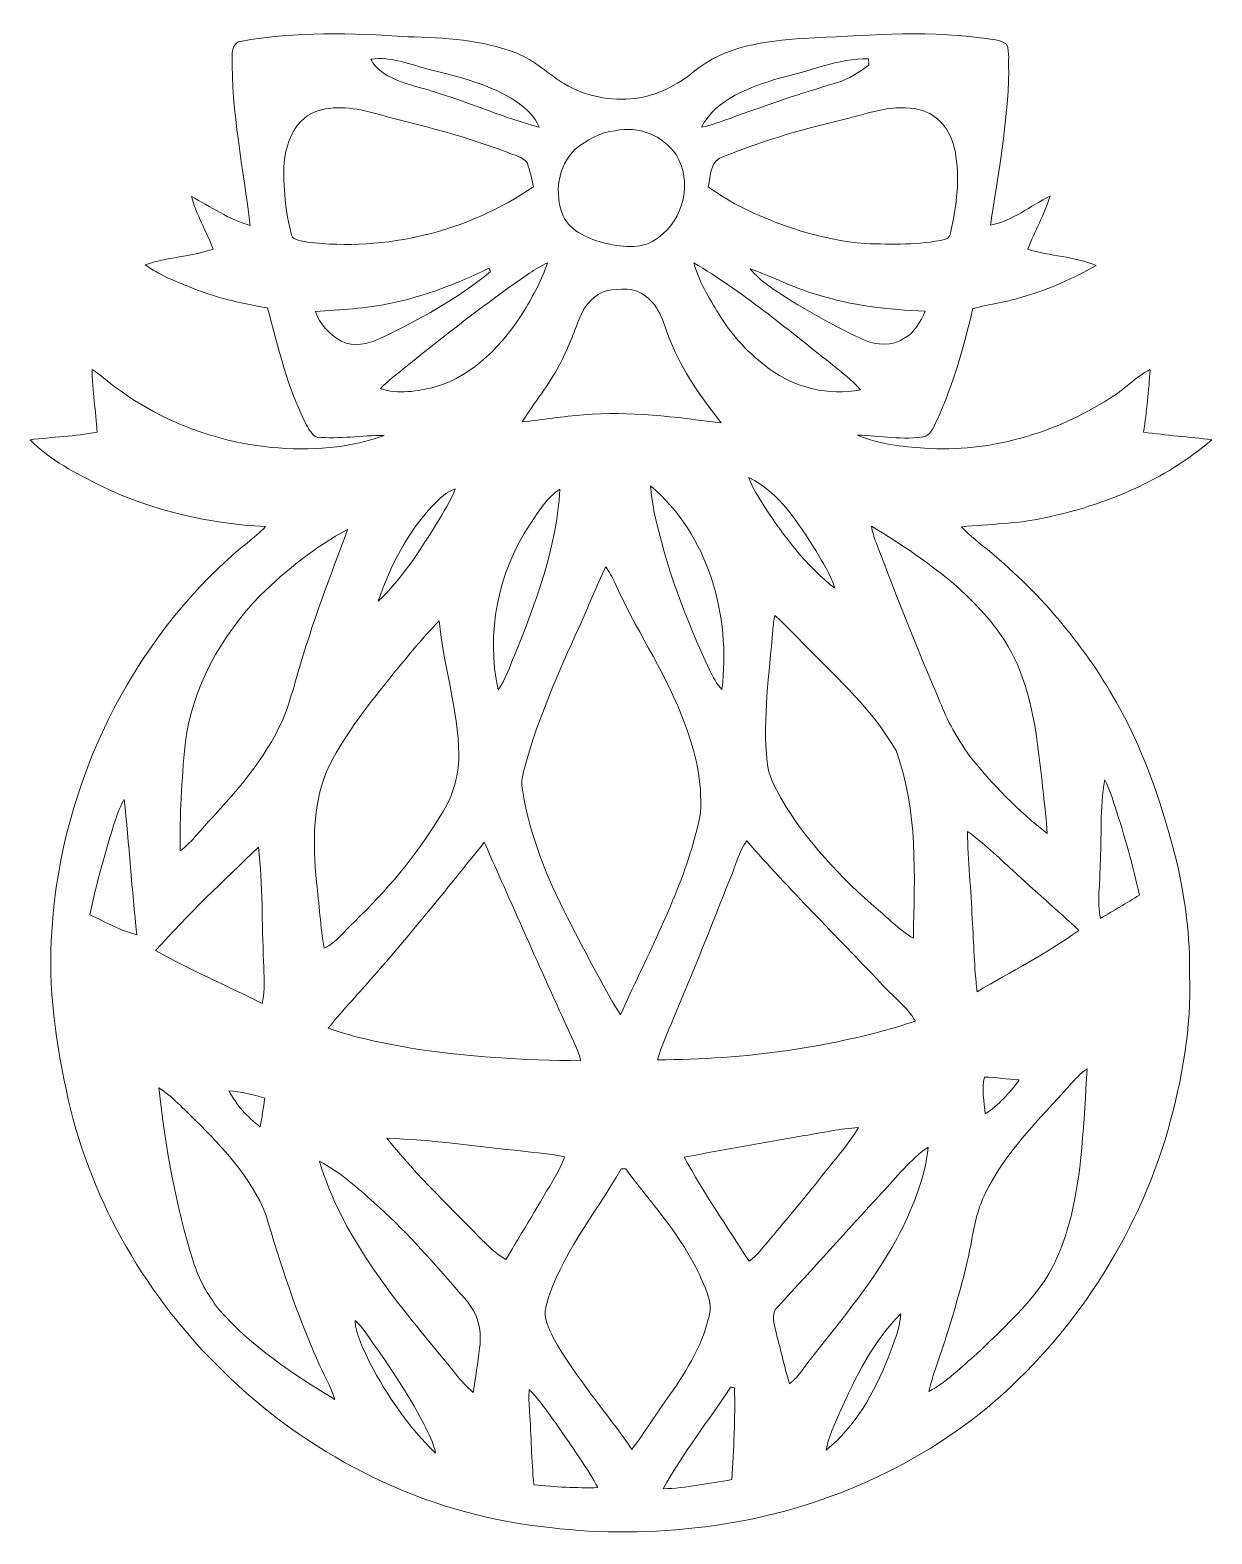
# Model space of a CAD drawing. Header units: centimetres. Extents: x -12.8 to 12.8, y -16.3 to 16.3.
import ezdxf

# ---------------------------------------------------------------- set-up
doc = ezdxf.new("R2010")
doc.units = ezdxf.units.CM
doc.header["$MEASUREMENT"] = 0
doc.layers.add('Layer 1', color=7, linetype='Continuous')

msp = doc.modelspace()

# ---------------------------------------------------------------- linework, layer by layer
at = {"layer": 'Layer 1', "color": 8, "lineweight": 9}
for points, knots in [([(-8.24036, 16.06563), (-7.04726, 16.28294), (-5.82524, 16.2452), (-4.62051, 16.16723), (-4.62051, 16.16723), (-3.82358, 16.14677), (-3.00725, 16.10126), (-2.25689, 15.80669), (-2.25689, 15.80669), (-1.87166, 15.65571), (-1.57356, 15.35867), (-1.22678, 15.14277), (-1.22678, 15.14277), (-0.76711, 14.87501), (-0.22066, 14.76917), (0.30709, 14.82632), (0.30709, 14.82632), (0.78158, 14.893), (1.21938, 15.11525), (1.58697, 15.41758), (1.58697, 15.41758), (2.24279, 15.96403), (3.12755, 16.07586), (3.94953, 16.13054), (3.94953, 16.13054), (5.22411, 16.18699), (6.50611, 16.31046), (7.77787, 16.14571), (7.77787, 16.14571), (7.96872, 16.11114), (8.18533, 16.11714), (8.3529, 16.00707), (8.3529, 16.00707), (8.42663, 15.82222), (8.38288, 15.61055), (8.39911, 15.41652), (8.39911, 15.41652), (8.37653, 14.29504), (8.17016, 13.18873), (8.00365, 12.08242), (8.00365, 12.08242), (8.48413, 12.17837), (8.86513, 12.50152), (9.29376, 12.71424), (9.29376, 12.71424), (9.17205, 12.31631), (8.96461, 11.95119), (8.80869, 11.56595), (8.80869, 11.56595), (9.29129, 11.40473), (9.82151, 11.41426), (10.28859, 11.20718), (10.28859, 11.20718), (9.8014, 10.93236), (9.28705, 10.70376), (8.75118, 10.54219), (8.75118, 10.54219), (8.38147, 10.42436), (7.99553, 10.37145), (7.61983, 10.27655), (7.61983, 10.27655), (7.4265, 9.45493), (7.20037, 8.63402), (6.84724, 7.86531), (6.84724, 7.86531), (6.77457, 7.74502), (6.73682, 7.57639), (6.60136, 7.50936), (6.60136, 7.50936), (6.11064, 7.41023), (5.61605, 7.5337), (5.12357, 7.5337), (5.12357, 7.5337), (5.58148, 7.34038), (6.08524, 7.28499), (6.57737, 7.25007), (6.57737, 7.25007), (7.98283, 7.15517), (9.40065, 7.57392), (10.58069, 8.32992), (10.58069, 8.32992), (10.89713, 8.50596), (11.1342, 8.79806), (11.46122, 8.9554), (11.46122, 8.9554), (11.43476, 8.50243), (11.38149, 8.05158), (11.32082, 7.60179), (11.32082, 7.60179), (11.81118, 7.52629), (12.30754, 7.49948), (12.79931, 7.43246), (12.79931, 7.43246), (11.77449, 6.5558), (10.49391, 6.02064), (9.18298, 5.74336), (9.18298, 5.74336), (8.58926, 5.61459), (7.98036, 5.60401), (7.37747, 5.5518), (7.37747, 5.5518), (7.55421, 5.3486), (7.77646, 5.19161), (7.98178, 5.0191), (7.98178, 5.0191), (9.11913, 4.07436), (10.08927, 2.92325), (10.79729, 1.62362), (10.79729, 1.62362), (11.37903, 0.58045), (11.74627, -0.56466), (12.04119, -1.71719), (12.04119, -1.71719), (12.21687, -2.51941), (12.33188, -3.33926), (12.31565, -4.16264), (12.31565, -4.16264), (12.35975, -5.29612), (12.15373, -6.42289), (11.84963, -7.51051), (11.84963, -7.51051), (11.17265, -9.8466), (9.79294, -11.9742), (7.92956, -13.53842), (7.92956, -13.53842), (6.14028, -15.00597), (3.90296, -15.89603), (1.60638, -16.13769), (1.60638, -16.13769), (0.49301, -16.26998), (-0.63447, -16.25622), (-1.74537, -16.10629), (-1.74537, -16.10629), (-4.25679, -15.81807), (-6.6324, -14.63803), (-8.45661, -12.90095), (-8.45661, -12.90095), (-10.12454, -11.33885), (-11.35997, -9.30544), (-11.92018, -7.08611), (-11.92018, -7.08611), (-12.19958, -5.88596), (-12.40137, -4.65724), (-12.34034, -3.4204), (-12.34034, -3.4204), (-12.20452, -0.30149), (-10.80682, 2.75674), (-8.49506, 4.86141), (-8.49506, 4.86141), (-8.24106, 5.10553), (-7.94014, 5.29744), (-7.69814, 5.55391), (-7.69814, 5.55391), (-8.92263, 5.61706), (-10.14112, 5.89152), (-11.24779, 6.42633), (-11.24779, 6.42633), (-11.79459, 6.70679), (-12.37033, 6.98654), (-12.79931, 7.43563), (-12.79931, 7.43563), (-12.316, 7.49278), (-11.82634, 7.50866), (-11.34727, 7.59791), (-11.34727, 7.59791), (-11.36879, 8.05299), (-11.45734, 8.50208), (-11.45663, 8.95857), (-11.45663, 8.95857), (-11.22168, 8.81429), (-11.03436, 8.60615), (-10.79623, 8.46539), (-10.79623, 8.46539), (-9.42216, 7.48714), (-7.66604, 7.06451), (-5.9974, 7.30404), (-5.9974, 7.30404), (-5.70247, 7.3492), (-5.41143, 7.42293), (-5.13239, 7.52912), (-5.13239, 7.52912), (-5.61675, 7.53123), (-6.10006, 7.44445), (-6.58407, 7.49278), (-6.58407, 7.49278), (-6.70366, 7.53053), (-6.75128, 7.66247), (-6.81372, 7.75736), (-6.81372, 7.75736), (-7.22894, 8.55252), (-7.41592, 9.43482), (-7.65757, 10.29172), (-7.65757, 10.29172), (-8.22872, 10.38944), (-8.79881, 10.5182), (-9.33503, 10.74116), (-9.33503, 10.74116), (-9.66699, 10.88015), (-10.01554, 11.00433), (-10.30305, 11.22693), (-10.30305, 11.22693), (-9.82574, 11.38956), (-9.31245, 11.40085), (-8.83726, 11.56631), (-8.83726, 11.56631), (-8.97378, 11.95401), (-9.20309, 12.30679), (-9.30292, 12.70719), (-9.30292, 12.70719), (-8.88771, 12.48317), (-8.49189, 12.20907), (-8.03398, 12.07642), (-8.03398, 12.07642), (-8.1758, 13.30515), (-8.43932, 14.52611), (-8.42557, 15.76895), (-8.42557, 15.76895), (-8.42169, 15.88924), (-8.38253, 16.04729), (-8.24036, 16.06563), (-8.24036, 16.06563), (-8.24036, 16.06563), (-8.24036, 16.06563), (-8.24036, 16.06563)], [0, 0, 0, 0, 0.01754386, 0.01754386, 0.01754386, 0.01754386, 0.03508772, 0.03508772, 0.03508772, 0.03508772, 0.05263158, 0.05263158, 0.05263158, 0.05263158, 0.07017544, 0.07017544, 0.07017544, 0.07017544, 0.0877193, 0.0877193, 0.0877193, 0.0877193, 0.10526316, 0.10526316, 0.10526316, 0.10526316, 0.12280702, 0.12280702, 0.12280702, 0.12280702, 0.14035088, 0.14035088, 0.14035088, 0.14035088, 0.15789474, 0.15789474, 0.15789474, 0.15789474, 0.1754386, 0.1754386, 0.1754386, 0.1754386, 0.19298246, 0.19298246, 0.19298246, 0.19298246, 0.21052632, 0.21052632, 0.21052632, 0.21052632, 0.22807018, 0.22807018, 0.22807018, 0.22807018, 0.24561404, 0.24561404, 0.24561404, 0.24561404, 0.26315789, 0.26315789, 0.26315789, 0.26315789, 0.28070175, 0.28070175, 0.28070175, 0.28070175, 0.29824561, 0.29824561, 0.29824561, 0.29824561, 0.31578947, 0.31578947, 0.31578947, 0.31578947, 0.33333333, 0.33333333, 0.33333333, 0.33333333, 0.35087719, 0.35087719, 0.35087719, 0.35087719, 0.36842105, 0.36842105, 0.36842105, 0.36842105, 0.38596491, 0.38596491, 0.38596491, 0.38596491, 0.40350877, 0.40350877, 0.40350877, 0.40350877, 0.42105263, 0.42105263, 0.42105263, 0.42105263, 0.43859649, 0.43859649, 0.43859649, 0.43859649, 0.45614035, 0.45614035, 0.45614035, 0.45614035, 0.47368421, 0.47368421, 0.47368421, 0.47368421, 0.49122807, 0.49122807, 0.49122807, 0.49122807, 0.50877193, 0.50877193, 0.50877193, 0.50877193, 0.52631579, 0.52631579, 0.52631579, 0.52631579, 0.54385965, 0.54385965, 0.54385965, 0.54385965, 0.56140351, 0.56140351, 0.56140351, 0.56140351, 0.57894737, 0.57894737, 0.57894737, 0.57894737, 0.59649123, 0.59649123, 0.59649123, 0.59649123, 0.61403509, 0.61403509, 0.61403509, 0.61403509, 0.63157895, 0.63157895, 0.63157895, 0.63157895, 0.64912281, 0.64912281, 0.64912281, 0.64912281, 0.66666667, 0.66666667, 0.66666667, 0.66666667, 0.68421053, 0.68421053, 0.68421053, 0.68421053, 0.70175439, 0.70175439, 0.70175439, 0.70175439, 0.71929825, 0.71929825, 0.71929825, 0.71929825, 0.73684211, 0.73684211, 0.73684211, 0.73684211, 0.75438596, 0.75438596, 0.75438596, 0.75438596, 0.77192982, 0.77192982, 0.77192982, 0.77192982, 0.78947368, 0.78947368, 0.78947368, 0.78947368, 0.80701754, 0.80701754, 0.80701754, 0.80701754, 0.8245614, 0.8245614, 0.8245614, 0.8245614, 0.84210526, 0.84210526, 0.84210526, 0.84210526, 0.85964912, 0.85964912, 0.85964912, 0.85964912, 0.87719298, 0.87719298, 0.87719298, 0.87719298, 0.89473684, 0.89473684, 0.89473684, 0.89473684, 0.9122807, 0.9122807, 0.9122807, 0.9122807, 0.92982456, 0.92982456, 0.92982456, 0.92982456, 0.94736842, 0.94736842, 0.94736842, 0.94736842, 0.96491228, 0.96491228, 0.96491228, 0.96491228, 1, 1, 1, 1]), ([(-5.41708, 15.68075), (-5.3624, 15.57633), (-5.29114, 15.47685), (-5.18954, 15.41335), (-5.18954, 15.41335), (-4.82229, 15.14277), (-4.35874, 15.08526), (-3.93823, 14.93745), (-3.93823, 14.93745), (-3.20975, 14.71485), (-2.50948, 14.40299), (-1.77359, 14.20649), (-1.77359, 14.20649), (-1.86602, 14.44674), (-2.06781, 14.62066), (-2.27242, 14.76565), (-2.27242, 14.76565), (-2.82945, 15.13465), (-3.48738, 15.28741), (-4.12485, 15.45251), (-4.12485, 15.45251), (-4.54924, 15.55446), (-4.97117, 15.74319), (-5.41708, 15.68075), (-5.41708, 15.68075), (-5.41708, 15.68075), (-5.41708, 15.68075), (-5.41708, 15.68075)], [0, 0, 0, 0, 0.125, 0.125, 0.125, 0.125, 0.25, 0.25, 0.25, 0.25, 0.375, 0.375, 0.375, 0.375, 0.5, 0.5, 0.5, 0.5, 0.625, 0.625, 0.625, 0.625, 0.75, 0.75, 0.75, 0.75, 1, 1, 1, 1]), ([(3.42424, 15.26977), (2.79488, 15.07009), (2.07592, 14.83373), (1.74219, 14.20967), (1.74219, 14.20967), (1.95633, 14.24424), (2.15706, 14.3282), (2.36132, 14.39735), (2.36132, 14.39735), (3.12896, 14.68133), (3.90472, 14.94204), (4.69001, 15.17381), (4.69001, 15.17381), (4.93836, 15.24966), (5.15461, 15.39994), (5.36558, 15.54705), (5.36558, 15.54705), (5.36487, 15.58233), (5.36416, 15.65253), (5.36346, 15.68746), (5.36346, 15.68746), (4.69424, 15.70545), (4.06947, 15.40206), (3.42424, 15.26977), (3.42424, 15.26977), (3.42424, 15.26977), (3.42424, 15.26977), (3.42424, 15.26977)], [0, 0, 0, 0, 0.125, 0.125, 0.125, 0.125, 0.25, 0.25, 0.25, 0.25, 0.375, 0.375, 0.375, 0.375, 0.5, 0.5, 0.5, 0.5, 0.625, 0.625, 0.625, 0.625, 0.75, 0.75, 0.75, 0.75, 1, 1, 1, 1]), ([(-6.93085, 14.33914), (-7.16403, 14.0989), (-7.25858, 13.76411), (-7.29668, 13.43991), (-7.29668, 13.43991), (-7.32384, 12.91251), (-7.26316, 12.38193), (-7.13969, 11.86899), (-7.13969, 11.86899), (-7.08819, 11.73846), (-6.90651, 11.75187), (-6.79891, 11.71835), (-6.79891, 11.71835), (-5.09005, 11.50563), (-3.31946, 11.94695), (-1.89706, 12.91356), (-1.89706, 12.91356), (-1.93481, 13.08642), (-1.97185, 13.2607), (-2.02865, 13.42827), (-2.02865, 13.42827), (-2.12637, 13.57114), (-2.31722, 13.59654), (-2.46574, 13.66251), (-2.46574, 13.66251), (-3.49444, 14.05586), (-4.56865, 14.30421), (-5.63227, 14.58114), (-5.63227, 14.58114), (-6.06901, 14.65664), (-6.58865, 14.67534), (-6.93085, 14.33914), (-6.93085, 14.33914), (-6.93085, 14.33914), (-6.93085, 14.33914), (-6.93085, 14.33914)], [0, 0, 0, 0, 0.1, 0.1, 0.1, 0.1, 0.2, 0.2, 0.2, 0.2, 0.3, 0.3, 0.3, 0.3, 0.4, 0.4, 0.4, 0.4, 0.5, 0.5, 0.5, 0.5, 0.6, 0.6, 0.6, 0.6, 0.7, 0.7, 0.7, 0.7, 0.8, 0.8, 0.8, 0.8, 1, 1, 1, 1]), ([(4.96729, 14.40864), (4.03807, 14.18886), (3.11238, 13.93874), (2.22903, 13.57185), (2.22903, 13.57185), (1.92846, 13.50164), (1.94046, 13.15557), (1.89071, 12.91744), (1.89071, 12.91744), (2.09921, 12.76081), (2.32075, 12.62182), (2.55358, 12.50364), (2.55358, 12.50364), (3.40801, 12.07042), (4.33441, 11.76457), (5.29255, 11.68484), (5.29255, 11.68484), (5.86969, 11.67002), (6.45883, 11.64568), (7.02575, 11.77832), (7.02575, 11.77832), (7.10689, 11.78856), (7.12417, 11.87922), (7.14358, 11.94413), (7.14358, 11.94413), (7.26775, 12.51492), (7.34924, 13.11077), (7.23459, 13.69073), (7.23459, 13.69073), (7.16368, 14.06574), (6.93085, 14.43827), (6.55056, 14.55962), (6.55056, 14.55962), (6.02844, 14.73037), (5.47494, 14.55081), (4.96729, 14.40864), (4.96729, 14.40864), (4.96729, 14.40864), (4.96729, 14.40864), (4.96729, 14.40864)], [0, 0, 0, 0, 0.09090909, 0.09090909, 0.09090909, 0.09090909, 0.18181818, 0.18181818, 0.18181818, 0.18181818, 0.27272727, 0.27272727, 0.27272727, 0.27272727, 0.36363636, 0.36363636, 0.36363636, 0.36363636, 0.45454545, 0.45454545, 0.45454545, 0.45454545, 0.54545455, 0.54545455, 0.54545455, 0.54545455, 0.63636364, 0.63636364, 0.63636364, 0.63636364, 0.72727273, 0.72727273, 0.72727273, 0.72727273, 0.81818182, 0.81818182, 0.81818182, 0.81818182, 1, 1, 1, 1]), ([(-0.12717, 14.12959), (-0.45102, 14.09678), (-0.74312, 13.9278), (-0.99219, 13.72707), (-0.99219, 13.72707), (-1.37248, 13.36406), (-1.44903, 12.76434), (-1.25571, 12.2895), (-1.25571, 12.2895), (-1.08744, 11.93178), (-0.6761, 11.77233), (-0.31521, 11.68696), (-0.31521, 11.68696), (0.05309, 11.60335), (0.50077, 11.55431), (0.81016, 11.8196), (0.81016, 11.8196), (1.3619, 12.20377), (1.55487, 13.03668), (1.19363, 13.61136), (1.19363, 13.61136), (0.90964, 14.03081), (0.36777, 14.24036), (-0.12717, 14.12959), (-0.12717, 14.12959), (-0.12717, 14.12959), (-0.12717, 14.12959), (-0.12717, 14.12959)], [0, 0, 0, 0, 0.125, 0.125, 0.125, 0.125, 0.25, 0.25, 0.25, 0.25, 0.375, 0.375, 0.375, 0.375, 0.5, 0.5, 0.5, 0.5, 0.625, 0.625, 0.625, 0.625, 0.75, 0.75, 0.75, 0.75, 1, 1, 1, 1]), ([(-4.98739, 10.3905), (-5.52573, 10.28361), (-6.0736, 10.24339), (-6.62076, 10.21622), (-6.62076, 10.21622), (-6.52162, 9.94), (-6.31454, 9.71034), (-6.05807, 9.56994), (-6.05807, 9.56994), (-5.79102, 9.44082), (-5.47846, 9.50714), (-5.22058, 9.62673), (-5.22058, 9.62673), (-4.37885, 10.0356), (-3.54665, 10.48187), (-2.8231, 11.08194), (-2.8231, 11.08194), (-2.83369, 11.09923), (-2.85415, 11.13345), (-2.86438, 11.15073), (-2.86438, 11.15073), (-3.53818, 10.81312), (-4.24974, 10.54784), (-4.98739, 10.3905), (-4.98739, 10.3905), (-4.98739, 10.3905), (-4.98739, 10.3905), (-4.98739, 10.3905)], [0, 0, 0, 0, 0.125, 0.125, 0.125, 0.125, 0.25, 0.25, 0.25, 0.25, 0.375, 0.375, 0.375, 0.375, 0.5, 0.5, 0.5, 0.5, 0.625, 0.625, 0.625, 0.625, 0.75, 0.75, 0.75, 0.75, 1, 1, 1, 1]), ([(-1.97855, 11.04596), (-2.92717, 10.39438), (-3.83169, 9.68212), (-4.7274, 8.96069), (-4.7274, 8.96069), (-4.89073, 8.82416), (-5.06289, 8.69716), (-5.21141, 8.54371), (-5.21141, 8.54371), (-4.82794, 8.41212), (-4.40954, 8.48514), (-4.02572, 8.57828), (-4.02572, 8.57828), (-3.17941, 8.82981), (-2.54335, 9.51032), (-2.09038, 10.23916), (-2.09038, 10.23916), (-1.902, 10.57006), (-1.70127, 10.90203), (-1.59508, 11.26997), (-1.59508, 11.26997), (-1.72737, 11.2033), (-1.85543, 11.12816), (-1.97855, 11.04596), (-1.97855, 11.04596), (-1.97855, 11.04596), (-1.97855, 11.04596), (-1.97855, 11.04596)], [0, 0, 0, 0, 0.125, 0.125, 0.125, 0.125, 0.25, 0.25, 0.25, 0.25, 0.375, 0.375, 0.375, 0.375, 0.5, 0.5, 0.5, 0.5, 0.625, 0.625, 0.625, 0.625, 0.75, 0.75, 0.75, 0.75, 1, 1, 1, 1]), ([(1.57498, 11.26927), (1.68363, 10.86992), (1.90377, 10.51115), (2.11684, 10.16013), (2.11684, 10.16013), (2.39589, 9.69235), (2.77901, 9.29124), (3.21504, 8.96704), (3.21504, 8.96704), (3.77702, 8.56346), (4.50092, 8.37966), (5.18495, 8.51442), (5.18495, 8.51442), (4.99904, 8.73632), (4.76162, 8.90707), (4.54113, 9.09192), (4.54113, 9.09192), (3.5777, 9.85004), (2.63084, 10.64097), (1.57498, 11.26927), (1.57498, 11.26927), (1.57498, 11.26927), (1.57498, 11.26927), (1.57498, 11.26927)], [0, 0, 0, 0, 0.14285714, 0.14285714, 0.14285714, 0.14285714, 0.28571429, 0.28571429, 0.28571429, 0.28571429, 0.42857143, 0.42857143, 0.42857143, 0.42857143, 0.57142857, 0.57142857, 0.57142857, 0.57142857, 0.71428571, 0.71428571, 0.71428571, 0.71428571, 1, 1, 1, 1]), ([(2.79453, 11.1398), (3.02454, 10.86251), (3.33569, 10.67131), (3.6352, 10.47869), (3.6352, 10.47869), (4.16013, 10.15555), (4.69953, 9.85392), (5.26115, 9.59886), (5.26115, 9.59886), (5.53703, 9.47751), (5.87816, 9.45881), (6.13675, 9.63308), (6.13675, 9.63308), (6.36288, 9.75761), (6.48847, 9.99186), (6.58936, 10.2194), (6.58936, 10.2194), (5.79314, 10.24868), (4.99516, 10.34181), (4.23281, 10.58241), (4.23281, 10.58241), (3.7368, 10.72423), (3.28136, 10.97364), (2.79453, 11.1398), (2.79453, 11.1398), (2.79453, 11.1398), (2.79453, 11.1398), (2.79453, 11.1398)], [0, 0, 0, 0, 0.125, 0.125, 0.125, 0.125, 0.25, 0.25, 0.25, 0.25, 0.375, 0.375, 0.375, 0.375, 0.5, 0.5, 0.5, 0.5, 0.625, 0.625, 0.625, 0.625, 0.75, 0.75, 0.75, 0.75, 1, 1, 1, 1]), ([(-0.30286, 10.67201), (-0.57344, 10.58382), (-0.78193, 10.35592), (-0.88706, 10.09593), (-0.88706, 10.09593), (-1.02958, 9.74809), (-1.14882, 9.38826), (-1.33332, 9.05876), (-1.33332, 9.05876), (-1.55875, 8.61849), (-1.88295, 8.24032), (-2.1433, 7.82227), (-2.1433, 7.82227), (-1.6988, 7.86955), (-1.25712, 7.94469), (-0.81015, 7.9715), (-0.81015, 7.9715), (0.18574, 8.07063), (1.18128, 7.92105), (2.168, 7.80111), (2.168, 7.80111), (1.74396, 8.3525), (1.32451, 8.91871), (1.07368, 9.57382), (1.07368, 9.57382), (0.92481, 9.91495), (0.85496, 10.32171), (0.52899, 10.54819), (0.52899, 10.54819), (0.29792, 10.74433), (-0.02522, 10.70271), (-0.30286, 10.67201), (-0.30286, 10.67201), (-0.30286, 10.67201), (-0.30286, 10.67201), (-0.30286, 10.67201)], [0, 0, 0, 0, 0.1, 0.1, 0.1, 0.1, 0.2, 0.2, 0.2, 0.2, 0.3, 0.3, 0.3, 0.3, 0.4, 0.4, 0.4, 0.4, 0.5, 0.5, 0.5, 0.5, 0.6, 0.6, 0.6, 0.6, 0.7, 0.7, 0.7, 0.7, 0.8, 0.8, 0.8, 0.8, 1, 1, 1, 1]), ([(2.7716, 6.62071), (2.83686, 6.39176), (2.9808, 6.19809), (3.10251, 5.99665), (3.10251, 5.99665), (3.52866, 5.33978), (4.01338, 4.70196), (4.63427, 4.21618), (4.63427, 4.21618), (4.54396, 4.50969), (4.37251, 4.76898), (4.22116, 5.03321), (4.22116, 5.03321), (3.83558, 5.63435), (3.43235, 6.28875), (2.7716, 6.62071), (2.7716, 6.62071), (2.7716, 6.62071), (2.7716, 6.62071), (2.7716, 6.62071)], [0, 0, 0, 0, 0.16666667, 0.16666667, 0.16666667, 0.16666667, 0.33333333, 0.33333333, 0.33333333, 0.33333333, 0.5, 0.5, 0.5, 0.5, 0.66666667, 0.66666667, 0.66666667, 0.66666667, 1, 1, 1, 1]), ([(-4.07405, 6.01394), (-4.62368, 5.42515), (-5.00539, 4.69384), (-5.25939, 3.93466), (-5.25939, 3.93466), (-4.74468, 4.41797), (-4.36756, 5.02298), (-3.99291, 5.6153), (-3.99291, 5.6153), (-3.84757, 5.86154), (-3.68952, 6.10389), (-3.58898, 6.37271), (-3.58898, 6.37271), (-3.78442, 6.30604), (-3.934, 6.15963), (-4.07405, 6.01394), (-4.07405, 6.01394), (-4.07405, 6.01394), (-4.07405, 6.01394), (-4.07405, 6.01394)], [0, 0, 0, 0, 0.16666667, 0.16666667, 0.16666667, 0.16666667, 0.33333333, 0.33333333, 0.33333333, 0.33333333, 0.5, 0.5, 0.5, 0.5, 0.66666667, 0.66666667, 0.66666667, 0.66666667, 1, 1, 1, 1]), ([(-1.97044, 5.60542), (-2.66259, 4.55943), (-2.92752, 3.24569), (-2.664, 2.01555), (-2.664, 2.01555), (-2.49326, 2.23639), (-2.41952, 2.51191), (-2.30558, 2.76238), (-2.30558, 2.76238), (-1.8385, 3.91561), (-1.39541, 5.11047), (-1.32203, 6.36354), (-1.32203, 6.36354), (-1.6099, 6.18503), (-1.77959, 5.87494), (-1.97044, 5.60542), (-1.97044, 5.60542), (-1.97044, 5.60542), (-1.97044, 5.60542), (-1.97044, 5.60542)], [0, 0, 0, 0, 0.16666667, 0.16666667, 0.16666667, 0.16666667, 0.33333333, 0.33333333, 0.33333333, 0.33333333, 0.5, 0.5, 0.5, 0.5, 0.66666667, 0.66666667, 0.66666667, 0.66666667, 1, 1, 1, 1]), ([(0.63835, 6.43727), (0.65776, 6.25665), (0.67751, 6.07532), (0.71455, 5.89681), (0.71455, 5.89681), (0.96538, 4.7016), (1.39612, 3.54872), (1.92035, 2.44771), (1.92035, 2.44771), (1.99055, 2.29601), (2.07169, 2.14749), (2.18599, 2.02331), (2.18599, 2.02331), (2.38213, 3.61364), (1.89918, 5.38211), (0.63835, 6.43727), (0.63835, 6.43727), (0.63835, 6.43727), (0.63835, 6.43727), (0.63835, 6.43727)], [0, 0, 0, 0, 0.16666667, 0.16666667, 0.16666667, 0.16666667, 0.33333333, 0.33333333, 0.33333333, 0.33333333, 0.5, 0.5, 0.5, 0.5, 0.66666667, 0.66666667, 0.66666667, 0.66666667, 1, 1, 1, 1]), ([(5.42378, 5.56132), (5.44777, 5.44138), (5.48093, 5.3232), (5.52468, 5.2089), (5.52468, 5.2089), (5.96177, 4.05002), (6.42073, 2.89891), (6.90898, 1.76049), (6.90898, 1.76049), (7.06596, 1.34457), (7.28716, 0.95616), (7.54363, 0.59386), (7.54363, 0.59386), (8.03893, -0.03197), (8.60619, -0.60065), (9.23096, -1.09701), (9.23096, -1.09701), (9.22179, -0.80984), (9.17593, -0.52586), (9.14841, -0.24046), (9.14841, -0.24046), (9.04928, 0.66124), (8.97238, 1.58023), (8.64076, 2.43289), (8.64076, 2.43289), (8.36207, 3.15749), (7.83608, 3.75369), (7.26493, 4.26628), (7.26493, 4.26628), (6.69273, 4.75346), (6.06831, 5.17679), (5.42378, 5.56132), (5.42378, 5.56132), (5.42378, 5.56132), (5.42378, 5.56132), (5.42378, 5.56132)], [0, 0, 0, 0, 0.1, 0.1, 0.1, 0.1, 0.2, 0.2, 0.2, 0.2, 0.3, 0.3, 0.3, 0.3, 0.4, 0.4, 0.4, 0.4, 0.5, 0.5, 0.5, 0.5, 0.6, 0.6, 0.6, 0.6, 0.7, 0.7, 0.7, 0.7, 0.8, 0.8, 0.8, 0.8, 1, 1, 1, 1]), ([(-7.80644, 4.06696), (-8.65981, 3.18748), (-9.30328, 2.06036), (-9.44121, 0.8281), (-9.44121, 0.8281), (-9.51706, 0.06469), (-9.55728, -0.70366), (-9.54881, -1.47095), (-9.54881, -1.47095), (-9.27858, -1.2681), (-9.08209, -0.988), (-8.8489, -0.7467), (-8.8489, -0.7467), (-8.2266, -0.06725), (-7.60959, 0.64924), (-7.2674, 1.51708), (-7.2674, 1.51708), (-7.08642, 2.02296), (-6.96366, 2.54754), (-6.79115, 3.0566), (-6.79115, 3.0566), (-6.53856, 3.88034), (-6.21471, 4.67973), (-5.92261, 5.48971), (-5.92261, 5.48971), (-6.62252, 5.12353), (-7.24306, 4.61694), (-7.80644, 4.06696), (-7.80644, 4.06696), (-7.80644, 4.06696), (-7.80644, 4.06696), (-7.80644, 4.06696)], [0, 0, 0, 0, 0.11111111, 0.11111111, 0.11111111, 0.11111111, 0.22222222, 0.22222222, 0.22222222, 0.22222222, 0.33333333, 0.33333333, 0.33333333, 0.33333333, 0.44444444, 0.44444444, 0.44444444, 0.44444444, 0.55555556, 0.55555556, 0.55555556, 0.55555556, 0.66666667, 0.66666667, 0.66666667, 0.66666667, 0.77777778, 0.77777778, 0.77777778, 0.77777778, 1, 1, 1, 1]), ([(-0.90576, 3.37586), (-1.35414, 2.40149), (-1.78558, 1.41407), (-2.07662, 0.37937), (-2.07662, 0.37937), (-2.12072, 0.19381), (-2.17717, 0.00296), (-2.12954, -0.18966), (-2.12954, -0.18966), (-1.97291, -1.14992), (-1.59826, -2.06044), (-1.15834, -2.92298), (-1.15834, -2.92298), (-0.78722, -3.62924), (-0.42809, -4.34362), (-0.01287, -5.02483), (-0.01287, -5.02483), (0.52405, -3.82574), (1.15905, -2.66158), (1.53794, -1.39828), (1.53794, -1.39828), (1.62119, -1.06702), (1.75172, -0.73541), (1.72773, -0.38757), (1.72773, -0.38757), (1.72703, 0.25872), (1.54252, 0.88878), (1.30616, 1.48462), (1.30616, 1.48462), (0.90929, 2.4784), (0.29545, 3.36528), (-0.1367, 4.34212), (-0.1367, 4.34212), (-0.1875, 4.46207), (-0.25523, 4.57354), (-0.33108, 4.67903), (-0.33108, 4.67903), (-0.54381, 4.25428), (-0.71102, 3.80908), (-0.90576, 3.37586), (-0.90576, 3.37586), (-0.90576, 3.37586), (-0.90576, 3.37586), (-0.90576, 3.37586)], [0, 0, 0, 0, 0.08333333, 0.08333333, 0.08333333, 0.08333333, 0.16666667, 0.16666667, 0.16666667, 0.16666667, 0.25, 0.25, 0.25, 0.25, 0.33333333, 0.33333333, 0.33333333, 0.33333333, 0.41666667, 0.41666667, 0.41666667, 0.41666667, 0.5, 0.5, 0.5, 0.5, 0.58333333, 0.58333333, 0.58333333, 0.58333333, 0.66666667, 0.66666667, 0.66666667, 0.66666667, 0.75, 0.75, 0.75, 0.75, 0.83333333, 0.83333333, 0.83333333, 0.83333333, 1, 1, 1, 1]), ([(3.33075, 3.62881), (3.31276, 3.52509), (3.29689, 3.42102), (3.28807, 3.31589), (3.28807, 3.31589), (3.21681, 2.36374), (3.06405, 1.40983), (3.16565, 0.4531), (3.16565, 0.4531), (3.1847, 0.16312), (3.3371, -0.09018), (3.46975, -0.34065), (3.46975, -0.34065), (4.01232, -1.26881), (4.76197, -2.05515), (5.57336, -2.75224), (5.57336, -2.75224), (5.82066, -2.96144), (6.0482, -3.20203), (6.3336, -3.36184), (6.3336, -3.36184), (6.35653, -2.00753), (6.43978, -0.59077), (5.95718, 0.70181), (5.95718, 0.70181), (5.46576, 1.56259), (4.71858, 2.23745), (4.03066, 2.93736), (4.03066, 2.93736), (3.7936, 3.16384), (3.58264, 3.4182), (3.33075, 3.62881), (3.33075, 3.62881), (3.33075, 3.62881), (3.33075, 3.62881), (3.33075, 3.62881)], [0, 0, 0, 0, 0.1, 0.1, 0.1, 0.1, 0.2, 0.2, 0.2, 0.2, 0.3, 0.3, 0.3, 0.3, 0.4, 0.4, 0.4, 0.4, 0.5, 0.5, 0.5, 0.5, 0.6, 0.6, 0.6, 0.6, 0.7, 0.7, 0.7, 0.7, 0.8, 0.8, 0.8, 0.8, 1, 1, 1, 1]), ([(-4.93695, 2.36198), (-5.43683, 1.73439), (-5.94519, 1.10433), (-6.31384, 0.38748), (-6.31384, 0.38748), (-6.69131, -0.39992), (-6.67438, -1.30232), (-6.595, -2.15181), (-6.595, -2.15181), (-6.53785, -2.62806), (-6.5121, -3.10819), (-6.42814, -3.58091), (-6.42814, -3.58091), (-6.15967, -3.45885), (-5.98787, -3.20274), (-5.7755, -3.00871), (-5.7755, -3.00871), (-5.08617, -2.33631), (-4.448, -1.60395), (-3.95199, -0.77563), (-3.95199, -0.77563), (-3.6673, -0.37522), (-3.51596, 0.11373), (-3.51031, 0.60374), (-3.51031, 0.60374), (-3.52901, 1.5901), (-3.84475, 2.53625), (-3.93753, 3.51415), (-3.93753, 3.51415), (-4.29207, 3.14938), (-4.61027, 2.75145), (-4.93695, 2.36198), (-4.93695, 2.36198), (-4.93695, 2.36198), (-4.93695, 2.36198), (-4.93695, 2.36198)], [0, 0, 0, 0, 0.1, 0.1, 0.1, 0.1, 0.2, 0.2, 0.2, 0.2, 0.3, 0.3, 0.3, 0.3, 0.4, 0.4, 0.4, 0.4, 0.5, 0.5, 0.5, 0.5, 0.6, 0.6, 0.6, 0.6, 0.7, 0.7, 0.7, 0.7, 0.8, 0.8, 0.8, 0.8, 1, 1, 1, 1]), ([(10.47662, 0.0661), (10.36267, -0.54879), (10.41982, -1.17744), (10.37573, -1.79868), (10.37573, -1.79868), (10.38243, -2.17615), (10.30658, -2.56174), (10.3849, -2.93568), (10.3849, -2.93568), (10.66712, -2.76847), (10.95005, -2.60231), (11.23086, -2.43192), (11.23086, -2.43192), (11.08622, -1.78598), (10.90701, -1.14781), (10.70451, -0.51774), (10.70451, -0.51774), (10.6329, -0.3216), (10.57963, -0.11628), (10.47662, 0.0661), (10.47662, 0.0661), (10.47662, 0.0661), (10.47662, 0.0661), (10.47662, 0.0661)], [0, 0, 0, 0, 0.14285714, 0.14285714, 0.14285714, 0.14285714, 0.28571429, 0.28571429, 0.28571429, 0.28571429, 0.42857143, 0.42857143, 0.42857143, 0.42857143, 0.57142857, 0.57142857, 0.57142857, 0.57142857, 0.71428571, 0.71428571, 0.71428571, 0.71428571, 1, 1, 1, 1]), ([(-10.95075, -0.79856), (-11.16524, -1.47518), (-11.35715, -2.15993), (-11.50673, -2.85419), (-11.50673, -2.85419), (-11.17441, -3.01365), (-10.84633, -3.19568), (-10.48755, -3.28952), (-10.48755, -3.28952), (-10.59621, -2.31374), (-10.6523, -1.33266), (-10.76096, -0.35723), (-10.76096, -0.35723), (-10.84456, -0.49481), (-10.89607, -0.64757), (-10.95075, -0.79856), (-10.95075, -0.79856), (-10.95075, -0.79856), (-10.95075, -0.79856), (-10.95075, -0.79856)], [0, 0, 0, 0, 0.16666667, 0.16666667, 0.16666667, 0.16666667, 0.33333333, 0.33333333, 0.33333333, 0.33333333, 0.5, 0.5, 0.5, 0.5, 0.66666667, 0.66666667, 0.66666667, 0.66666667, 1, 1, 1, 1]), ([(-5.49786, -4.34503), (-5.78009, -4.66747), (-6.07677, -4.97827), (-6.34206, -5.31517), (-6.34206, -5.31517), (-5.76104, -5.51872), (-5.15532, -5.63831), (-4.55066, -5.74662), (-4.55066, -5.74662), (-3.33463, -5.93182), (-2.10308, -6.01438), (-0.87365, -6.01826), (-0.87365, -6.01826), (-0.90576, -5.87609), (-0.95761, -5.73921), (-1.02182, -5.60868), (-1.02182, -5.60868), (-1.68398, -4.17499), (-2.31898, -2.7279), (-2.96139, -1.28609), (-2.96139, -1.28609), (-3.79254, -2.31691), (-4.61768, -3.35443), (-5.49786, -4.34503), (-5.49786, -4.34503), (-5.49786, -4.34503), (-5.49786, -4.34503), (-5.49786, -4.34503)], [0, 0, 0, 0, 0.125, 0.125, 0.125, 0.125, 0.25, 0.25, 0.25, 0.25, 0.375, 0.375, 0.375, 0.375, 0.5, 0.5, 0.5, 0.5, 0.625, 0.625, 0.625, 0.625, 0.75, 0.75, 0.75, 0.75, 1, 1, 1, 1]), ([(2.3719, -2.05268), (1.96656, -3.07679), (1.55981, -4.10056), (1.12907, -5.11444), (1.12907, -5.11444), (1.01512, -5.4076), (0.87013, -5.69017), (0.79322, -5.99674), (0.79322, -5.99674), (2.68094, -5.99074), (4.57676, -5.74662), (6.37558, -5.16101), (6.37558, -5.16101), (6.18861, -4.83151), (5.86864, -4.60679), (5.61922, -4.3288), (5.61922, -4.3288), (4.65261, -3.3061), (3.65072, -2.31585), (2.72292, -1.25752), (2.72292, -1.25752), (2.55217, -1.496), (2.48338, -1.78563), (2.3719, -2.05268), (2.3719, -2.05268), (2.3719, -2.05268), (2.3719, -2.05268), (2.3719, -2.05268)], [0, 0, 0, 0, 0.125, 0.125, 0.125, 0.125, 0.25, 0.25, 0.25, 0.25, 0.375, 0.375, 0.375, 0.375, 0.5, 0.5, 0.5, 0.5, 0.625, 0.625, 0.625, 0.625, 0.75, 0.75, 0.75, 0.75, 1, 1, 1, 1]), ([(7.50341, -1.05079), (7.51082, -1.68403), (7.58772, -2.31409), (7.60607, -2.94732), (7.60607, -2.94732), (7.64628, -3.47191), (7.64558, -4.00037), (7.71543, -4.52283), (7.71543, -4.52283), (8.4552, -4.08927), (9.22285, -3.69557), (9.91994, -3.19427), (9.91994, -3.19427), (9.4458, -2.75365), (8.95333, -2.33279), (8.48096, -1.89005), (8.48096, -1.89005), (8.16134, -1.60359), (7.85301, -1.30126), (7.50341, -1.05079), (7.50341, -1.05079), (7.50341, -1.05079), (7.50341, -1.05079), (7.50341, -1.05079)], [0, 0, 0, 0, 0.14285714, 0.14285714, 0.14285714, 0.14285714, 0.28571429, 0.28571429, 0.28571429, 0.28571429, 0.42857143, 0.42857143, 0.42857143, 0.42857143, 0.57142857, 0.57142857, 0.57142857, 0.57142857, 0.71428571, 0.71428571, 0.71428571, 0.71428571, 1, 1, 1, 1]), ([(-10.0808, -3.63207), (-9.33079, -4.04834), (-8.54234, -4.39301), (-7.7754, -4.77754), (-7.7754, -4.77754), (-7.69673, -4.48085), (-7.73765, -4.16794), (-7.74012, -3.86561), (-7.74012, -3.86561), (-7.78457, -3.04258), (-7.75282, -2.2139), (-7.85089, -1.39475), (-7.85089, -1.39475), (-8.61536, -2.119), (-9.37842, -2.84678), (-10.0808, -3.63207), (-10.0808, -3.63207), (-10.0808, -3.63207), (-10.0808, -3.63207), (-10.0808, -3.63207)], [0, 0, 0, 0, 0.16666667, 0.16666667, 0.16666667, 0.16666667, 0.33333333, 0.33333333, 0.33333333, 0.33333333, 0.5, 0.5, 0.5, 0.5, 0.66666667, 0.66666667, 0.66666667, 0.66666667, 1, 1, 1, 1]), ([(9.72273, -6.54883), (9.06621, -7.28508), (8.33103, -7.98252), (7.89605, -8.88387), (7.89605, -8.88387), (7.73695, -9.19819), (7.65793, -9.54392), (7.59689, -9.88893), (7.59689, -9.88893), (7.48753, -10.54616), (7.29033, -11.18398), (7.09913, -11.8211), (7.09913, -11.8211), (6.96225, -12.27724), (6.77986, -12.72068), (6.66662, -13.18388), (6.66662, -13.18388), (7.06138, -12.97962), (7.37218, -12.64871), (7.71049, -12.36649), (7.71049, -12.36649), (8.18145, -11.90894), (8.67463, -11.46585), (9.06798, -10.93704), (9.06798, -10.93704), (9.36219, -10.53487), (9.55693, -10.06814), (9.69381, -9.59119), (9.69381, -9.59119), (10.00072, -8.48452), (10.01695, -7.32882), (10.09985, -6.19112), (10.09985, -6.19112), (9.95098, -6.28319), (9.84056, -6.42183), (9.72273, -6.54883), (9.72273, -6.54883), (9.72273, -6.54883), (9.72273, -6.54883), (9.72273, -6.54883)], [0, 0, 0, 0, 0.09090909, 0.09090909, 0.09090909, 0.09090909, 0.18181818, 0.18181818, 0.18181818, 0.18181818, 0.27272727, 0.27272727, 0.27272727, 0.27272727, 0.36363636, 0.36363636, 0.36363636, 0.36363636, 0.45454545, 0.45454545, 0.45454545, 0.45454545, 0.54545455, 0.54545455, 0.54545455, 0.54545455, 0.63636364, 0.63636364, 0.63636364, 0.63636364, 0.72727273, 0.72727273, 0.72727273, 0.72727273, 0.81818182, 0.81818182, 0.81818182, 0.81818182, 1, 1, 1, 1]), ([(7.87629, -6.37244), (7.80398, -6.63385), (7.86818, -6.9069), (7.89005, -7.17078), (7.89005, -7.17078), (8.18674, -6.98487), (8.41428, -6.70829), (8.62736, -6.43524), (8.62736, -6.43524), (8.37653, -6.4116), (8.12747, -6.38585), (7.87629, -6.37244), (7.87629, -6.37244), (7.87629, -6.37244), (7.87629, -6.37244), (7.87629, -6.37244)], [0, 0, 0, 0, 0.2, 0.2, 0.2, 0.2, 0.4, 0.4, 0.4, 0.4, 0.6, 0.6, 0.6, 0.6, 1, 1, 1, 1]), ([(-10.0113, -6.60246), (-9.86278, -7.87986), (-9.655, -9.15692), (-9.25742, -10.38282), (-9.25742, -10.38282), (-9.14947, -10.75536), (-8.94556, -11.08873), (-8.71837, -11.39988), (-8.71837, -11.39988), (-8.01246, -12.20527), (-7.10794, -12.80429), (-6.19883, -13.35533), (-6.19883, -13.35533), (-6.2902, -13.0664), (-6.44754, -12.80429), (-6.56678, -12.52701), (-6.56678, -12.52701), (-7.02222, -11.49831), (-7.37958, -10.42904), (-7.69285, -9.34954), (-7.69285, -9.34954), (-8.00823, -8.54908), (-8.61642, -7.90985), (-9.21579, -7.31048), (-9.21579, -7.31048), (-9.47261, -7.06601), (-9.7125, -6.79754), (-10.0113, -6.60246), (-10.0113, -6.60246), (-10.0113, -6.60246), (-10.0113, -6.60246), (-10.0113, -6.60246)], [0, 0, 0, 0, 0.11111111, 0.11111111, 0.11111111, 0.11111111, 0.22222222, 0.22222222, 0.22222222, 0.22222222, 0.33333333, 0.33333333, 0.33333333, 0.33333333, 0.44444444, 0.44444444, 0.44444444, 0.44444444, 0.55555556, 0.55555556, 0.55555556, 0.55555556, 0.66666667, 0.66666667, 0.66666667, 0.66666667, 0.77777778, 0.77777778, 0.77777778, 0.77777778, 1, 1, 1, 1]), ([(-8.49647, -6.66807), (-8.33243, -6.97217), (-8.09325, -7.24275), (-7.81561, -7.44736), (-7.81561, -7.44736), (-7.77751, -7.24275), (-7.74717, -7.03637), (-7.71648, -6.8307), (-7.71648, -6.8307), (-7.96872, -6.74321), (-8.23189, -6.69594), (-8.49647, -6.66807), (-8.49647, -6.66807), (-8.49647, -6.66807), (-8.49647, -6.66807), (-8.49647, -6.66807)], [0, 0, 0, 0, 0.2, 0.2, 0.2, 0.2, 0.4, 0.4, 0.4, 0.4, 0.6, 0.6, 0.6, 0.6, 1, 1, 1, 1]), ([(3.97457, -7.64068), (3.10427, -7.78849), (2.23538, -7.94336), (1.36825, -8.10776), (1.36825, -8.10776), (1.79194, -8.88563), (2.29711, -9.61694), (2.77372, -10.36307), (2.77372, -10.36307), (2.96069, -10.23219), (3.08981, -10.03992), (3.23938, -9.87129), (3.23938, -9.87129), (3.60416, -9.42503), (3.98339, -8.99041), (4.33546, -8.53391), (4.33546, -8.53391), (4.60993, -8.18184), (4.91473, -7.85058), (5.14438, -7.4657), (5.14438, -7.4657), (4.74963, -7.48369), (4.36298, -7.57789), (3.97457, -7.64068), (3.97457, -7.64068), (3.97457, -7.64068), (3.97457, -7.64068), (3.97457, -7.64068)], [0, 0, 0, 0, 0.125, 0.125, 0.125, 0.125, 0.25, 0.25, 0.25, 0.25, 0.375, 0.375, 0.375, 0.375, 0.5, 0.5, 0.5, 0.5, 0.625, 0.625, 0.625, 0.625, 0.75, 0.75, 0.75, 0.75, 1, 1, 1, 1]), ([(-5.07524, -7.69854), (-4.41166, -8.51839), (-3.6486, -9.2497), (-2.90918, -10.00006), (-2.90918, -10.00006), (-2.7843, -10.12459), (-2.64354, -10.23324), (-2.49326, -10.32638), (-2.49326, -10.32638), (-2.13201, -9.71854), (-1.76406, -9.11494), (-1.40952, -8.50357), (-1.40952, -8.50357), (-1.33861, -8.37269), (-1.26771, -8.24181), (-1.2229, -8.09929), (-1.2229, -8.09929), (-1.51994, -8.04002), (-1.82192, -8.01463), (-2.12178, -7.97864), (-2.12178, -7.97864), (-3.10497, -7.87493), (-4.08675, -7.73099), (-5.07524, -7.69854), (-5.07524, -7.69854), (-5.07524, -7.69854), (-5.07524, -7.69854), (-5.07524, -7.69854)], [0, 0, 0, 0, 0.125, 0.125, 0.125, 0.125, 0.25, 0.25, 0.25, 0.25, 0.375, 0.375, 0.375, 0.375, 0.5, 0.5, 0.5, 0.5, 0.625, 0.625, 0.625, 0.625, 0.75, 0.75, 0.75, 0.75, 1, 1, 1, 1]), ([(5.64356, -8.88916), (4.88721, -9.69773), (4.15837, -10.53169), (3.40237, -11.34026), (3.40237, -11.34026), (3.22951, -11.49654), (3.32617, -11.75195), (3.3678, -11.94422), (3.3678, -11.94422), (3.46516, -12.30052), (3.53995, -12.66283), (3.65143, -13.01525), (3.65143, -13.01525), (3.75479, -12.93729), (3.84052, -12.83957), (3.9146, -12.73409), (3.9146, -12.73409), (4.63039, -11.79781), (5.41249, -10.90246), (5.98294, -9.86494), (5.98294, -9.86494), (6.30467, -9.24652), (6.57913, -8.58789), (6.65639, -7.88974), (6.65639, -7.88974), (6.2574, -8.15503), (5.97059, -8.54626), (5.64356, -8.88916), (5.64356, -8.88916), (5.64356, -8.88916), (5.64356, -8.88916), (5.64356, -8.88916)], [0, 0, 0, 0, 0.11111111, 0.11111111, 0.11111111, 0.11111111, 0.22222222, 0.22222222, 0.22222222, 0.22222222, 0.33333333, 0.33333333, 0.33333333, 0.33333333, 0.44444444, 0.44444444, 0.44444444, 0.44444444, 0.55555556, 0.55555556, 0.55555556, 0.55555556, 0.66666667, 0.66666667, 0.66666667, 0.66666667, 0.77777778, 0.77777778, 0.77777778, 0.77777778, 1, 1, 1, 1]), ([(-6.53044, -8.1956), (-6.05666, -9.79227), (-4.97575, -11.10284), (-3.93823, -12.36967), (-3.93823, -12.36967), (-3.69446, -12.64801), (-3.48315, -12.95986), (-3.2034, -13.2054), (-3.2034, -13.2054), (-3.14695, -12.88613), (-3.10462, -12.5644), (-3.0644, -12.24302), (-3.0644, -12.24302), (-3.02771, -12.03206), (-3.04959, -11.81475), (-3.11238, -11.61119), (-3.11238, -11.61119), (-3.20939, -11.34485), (-3.40766, -11.13741), (-3.59392, -10.93174), (-3.59392, -10.93174), (-4.14884, -10.28969), (-4.71258, -9.65116), (-5.35181, -9.09095), (-5.35181, -9.09095), (-5.71729, -8.75934), (-6.09124, -8.42667), (-6.53044, -8.1956), (-6.53044, -8.1956), (-6.53044, -8.1956), (-6.53044, -8.1956), (-6.53044, -8.1956)], [0, 0, 0, 0, 0.11111111, 0.11111111, 0.11111111, 0.11111111, 0.22222222, 0.22222222, 0.22222222, 0.22222222, 0.33333333, 0.33333333, 0.33333333, 0.33333333, 0.44444444, 0.44444444, 0.44444444, 0.44444444, 0.55555556, 0.55555556, 0.55555556, 0.55555556, 0.66666667, 0.66666667, 0.66666667, 0.66666667, 0.77777778, 0.77777778, 0.77777778, 0.77777778, 1, 1, 1, 1]), ([(0.00053, -8.36105), (-0.55509, -9.35095), (-1.33297, -10.2403), (-1.62966, -11.35755), (-1.62966, -11.35755), (-1.68963, -11.59144), (-1.5658, -11.81228), (-1.46667, -12.01583), (-1.46667, -12.01583), (-0.98972, -12.88472), (-0.31697, -13.62238), (0.23513, -14.44153), (0.23513, -14.44153), (0.51911, -14.05594), (0.77488, -13.65025), (1.05393, -13.26114), (1.05393, -13.26114), (1.44727, -12.70657), (1.81134, -12.10544), (1.93234, -11.42599), (1.93234, -11.42599), (1.94081, -11.14694), (1.80816, -10.89506), (1.69704, -10.64776), (1.69704, -10.64776), (1.29875, -9.80074), (0.66164, -9.10365), (0.10178, -8.36317), (0.10178, -8.36317), (0.07638, -8.36282), (0.02593, -8.36141), (0.00053, -8.36105), (0.00053, -8.36105), (0.00053, -8.36105), (0.00053, -8.36105), (0.00053, -8.36105)], [0, 0, 0, 0, 0.1, 0.1, 0.1, 0.1, 0.2, 0.2, 0.2, 0.2, 0.3, 0.3, 0.3, 0.3, 0.4, 0.4, 0.4, 0.4, 0.5, 0.5, 0.5, 0.5, 0.6, 0.6, 0.6, 0.6, 0.7, 0.7, 0.7, 0.7, 0.8, 0.8, 0.8, 0.8, 1, 1, 1, 1]), ([(-5.75892, -11.64682), (-5.74904, -11.97456), (-5.57301, -12.26983), (-5.44001, -12.56228), (-5.44001, -12.56228), (-5.06501, -13.27877), (-4.59652, -13.95717), (-4.0162, -14.52267), (-4.0162, -14.52267), (-4.05536, -14.29901), (-4.16648, -14.09828), (-4.26667, -13.89825), (-4.26667, -13.89825), (-4.62756, -13.19058), (-5.08582, -12.53865), (-5.54408, -11.89165), (-5.54408, -11.89165), (-5.60511, -11.80064), (-5.67743, -11.7195), (-5.75892, -11.64682), (-5.75892, -11.64682), (-5.75892, -11.64682), (-5.75892, -11.64682), (-5.75892, -11.64682)], [0, 0, 0, 0, 0.14285714, 0.14285714, 0.14285714, 0.14285714, 0.28571429, 0.28571429, 0.28571429, 0.28571429, 0.42857143, 0.42857143, 0.42857143, 0.42857143, 0.57142857, 0.57142857, 0.57142857, 0.57142857, 0.71428571, 0.71428571, 0.71428571, 0.71428571, 1, 1, 1, 1]), ([(4.74116, -13.63543), (4.62509, -13.90107), (4.49033, -14.16354), (4.44271, -14.45282), (4.44271, -14.45282), (5.08018, -13.94376), (5.49258, -13.20328), (5.78503, -12.45292), (5.78503, -12.45292), (5.90144, -12.14389), (6.04608, -11.83556), (6.05843, -11.50007), (6.05843, -11.50007), (5.46118, -12.09909), (5.077, -12.86885), (4.74116, -13.63543), (4.74116, -13.63543), (4.74116, -13.63543), (4.74116, -13.63543), (4.74116, -13.63543)], [0, 0, 0, 0, 0.16666667, 0.16666667, 0.16666667, 0.16666667, 0.33333333, 0.33333333, 0.33333333, 0.33333333, 0.5, 0.5, 0.5, 0.5, 0.66666667, 0.66666667, 0.66666667, 0.66666667, 1, 1, 1, 1]), ([(-1.98737, -13.14013), (-1.99866, -13.29924), (-1.99302, -13.45834), (-1.98102, -13.61744), (-1.98102, -13.61744), (-1.94574, -14.14555), (-1.93763, -14.67542), (-1.89001, -15.20318), (-1.89001, -15.20318), (-1.43034, -15.25539), (-0.96573, -15.27726), (-0.50253, -15.26774), (-0.50253, -15.26774), (-0.71561, -14.87333), (-0.97525, -14.50785), (-1.22784, -14.1392), (-1.22784, -14.1392), (-1.46844, -13.79701), (-1.69704, -13.44282), (-1.98737, -13.14013)], [0, 0, 0, 0, 0.16666667, 0.16666667, 0.16666667, 0.16666667, 0.33333333, 0.33333333, 0.33333333, 0.33333333, 0.5, 0.5, 0.5, 0.5, 0.66666667, 0.66666667, 0.66666667, 0.66666667, 1, 1, 1, 1]), ([(2.37331, -13.08969), (1.89036, -13.82664), (1.34109, -14.52161), (0.91352, -15.29349), (0.91352, -15.29349), (1.41411, -15.2762), (1.90588, -15.17143), (2.39907, -15.09452), (2.39907, -15.09452), (2.44105, -14.43165), (2.47597, -13.76772), (2.45904, -13.1038), (2.45904, -13.1038), (2.43752, -13.10027), (2.39448, -13.09321), (2.37331, -13.08969), (2.37331, -13.08969), (2.37331, -13.08969), (2.37331, -13.08969), (2.37331, -13.08969)], [0, 0, 0, 0, 0.16666667, 0.16666667, 0.16666667, 0.16666667, 0.33333333, 0.33333333, 0.33333333, 0.33333333, 0.5, 0.5, 0.5, 0.5, 0.66666667, 0.66666667, 0.66666667, 0.66666667, 1, 1, 1, 1])]:
    msp.add_open_spline(points, degree=3, knots=knots, dxfattribs=at)

doc.saveas('drawing.dxf')
